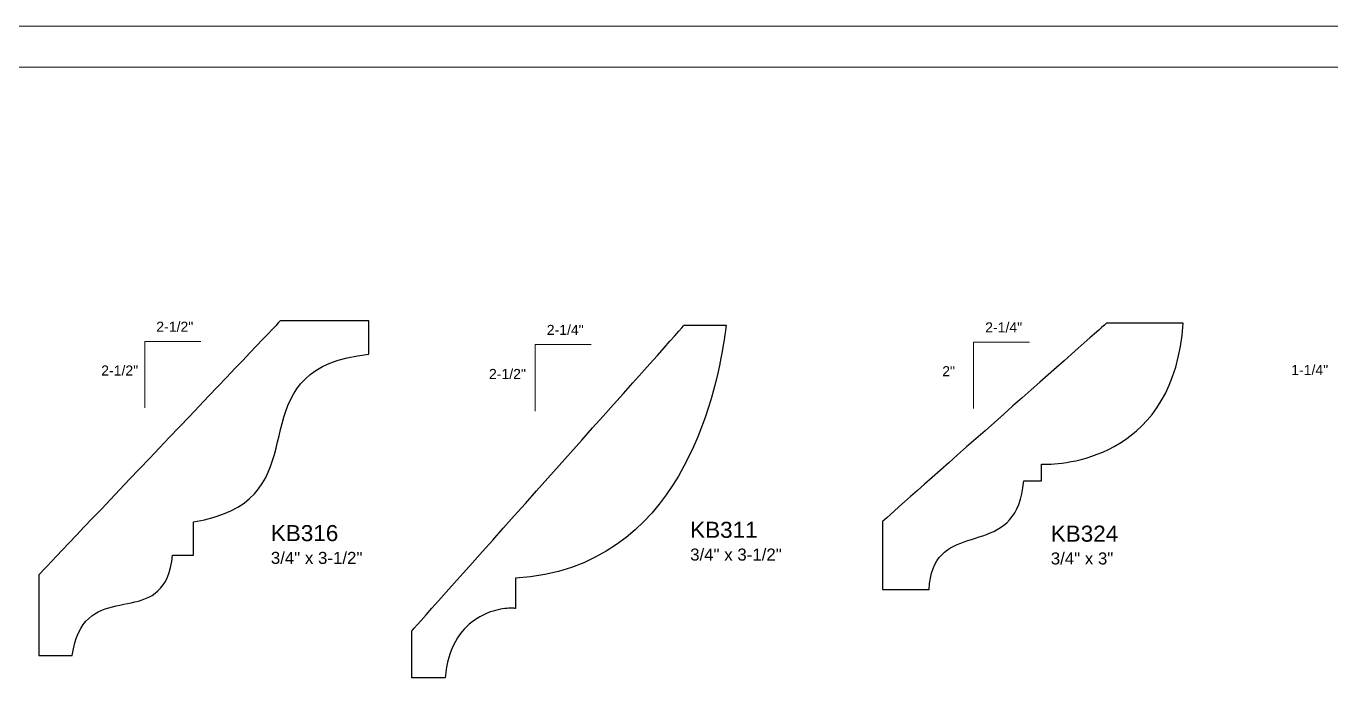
# Model space of a CAD drawing. Extents: x -7.6 to 25.2, y -9.8 to 27.2.
# Drawn here: x 4.87 to 14.61, y 22.37 to 27.23 of the extents above; entities that cross this region are included whole.
import ezdxf

# ---------------------------------------------------------------- set-up
doc = ezdxf.new("R2010")
doc.units = 0
doc.header["$MEASUREMENT"] = 0
doc.layers.add('DO NOT PLOT', color=2, linetype='Continuous', plot=False)

# ---------------------------------------------------------------- blocks, each defined once
blk = doc.blocks.new('KB316')
at = {"flags": 128}
blk.add_lwpolyline([(2.4636, 1.9029), (2.4621, 1.9029), (2.4577, 1.9029), (2.4506, 1.9029), (2.441, 1.9029), (2.429, 1.9029), (2.4148, 1.9029), (2.3985, 1.9029), (2.3804, 1.9029), (2.3606, 1.9029), (2.3393, 1.9029), (2.3166, 1.9029), (2.2927, 1.9029), (2.2678, 1.9029), (2.2421, 1.9029), (2.2157, 1.9029), (2.1888, 1.9029), (2.1615, 1.9029), (2.1341, 1.9029), (2.1066, 1.9029), (2.0794, 1.9029), (2.0525, 1.9029), (2.026, 1.9029), (2.0003, 1.9029), (1.9754, 1.9029), (1.9515, 1.9029), (1.9289, 1.9029), (1.9075, 1.9029), (1.8877, 1.9029), (1.8696, 1.9029), (1.8534, 1.9029), (1.8392, 1.9029), (1.8272, 1.9029), (1.8175, 1.9029), (1.8104, 1.9029), (1.8061, 1.9029), (1.8046, 1.9029), (1.8005, 1.8986), (1.7885, 1.886), (1.769, 1.8656), (1.7427, 1.8378), (1.7098, 1.8033), (1.6709, 1.7623), (1.6264, 1.7156), (1.5768, 1.6634), (1.5226, 1.6064), (1.4642, 1.545), (1.4021, 1.4797), (1.3367, 1.4109), (1.2686, 1.3393), (1.1981, 1.2652), (1.1258, 1.1891), (1.052, 1.1116), (0.9774, 1.0331), (0.9023, 0.9541), (0.8272, 0.8752), (0.7525, 0.7967), (0.6788, 0.7191), (0.6065, 0.6431), (0.536, 0.569), (0.4678, 0.4973), (0.4025, 0.4286), (0.3404, 0.3633), (0.282, 0.3019), (0.2277, 0.2448), (0.1782, 0.1927), (0.1337, 0.1459), (0.0948, 0.105), (0.0619, 0.0704), (0.0355, 0.0427), (0.0161, 0.0223), (0.0041, 0.0097), (0, 0.0054), (0, 0.004), (0, 0), (0, -0.0065), (0, -0.0153), (0, -0.0263), (0, -0.0392), (0, -0.0541), (0, -0.0706), (0, -0.0887), (0, -0.1082), (0, -0.129), (0, -0.1508), (0, -0.1735), (0, -0.1971), (0, -0.2212), (0, -0.2458), (0, -0.2707), (0, -0.2958), (0, -0.3209), (0, -0.3458), (0, -0.3704), (0, -0.3945), (0, -0.4181), (0, -0.4408), (0, -0.4626), (0, -0.4834), (0, -0.5029), (0, -0.521), (0, -0.5375), (0, -0.5523), (0, -0.5653), (0, -0.5763), (0, -0.5851), (0, -0.5916), (0, -0.5956), (0, -0.597), (0.0006, -0.597), (0.0022, -0.597), (0.0049, -0.597), (0.0086, -0.597), (0.0131, -0.597), (0.0185, -0.597), (0.0247, -0.597), (0.0316, -0.597), (0.0391, -0.597), (0.0472, -0.597), (0.0558, -0.597), (0.0648, -0.597), (0.0743, -0.597), (0.084, -0.597), (0.094, -0.597), (0.1043, -0.597), (0.1146, -0.597), (0.125, -0.597), (0.1354, -0.597), (0.1457, -0.597), (0.156, -0.597), (0.166, -0.597), (0.1757, -0.597), (0.1852, -0.597), (0.1942, -0.597), (0.2028, -0.597), (0.2109, -0.597), (0.2185, -0.597), (0.2253, -0.597), (0.2315, -0.597), (0.2369, -0.597), (0.2414, -0.597), (0.2451, -0.597), (0.2478, -0.597), (0.2494, -0.597), (0.25, -0.597), (0.2586, -0.5471), (0.2694, -0.5021), (0.2823, -0.4617), (0.2972, -0.4256), (0.3139, -0.3935), (0.3322, -0.3652), (0.3521, -0.3404), (0.3734, -0.3187), (0.396, -0.2999), (0.4197, -0.2837), (0.4445, -0.2698), (0.4701, -0.258), (0.4965, -0.2479), (0.5234, -0.2393), (0.5509, -0.2319), (0.5787, -0.2253), (0.6067, -0.2194), (0.6348, -0.2139), (0.6628, -0.2083), (0.6906, -0.2026), (0.7181, -0.1963), (0.7451, -0.1892), (0.7716, -0.1811), (0.7973, -0.1716), (0.8221, -0.1604), (0.8459, -0.1473), (0.8686, -0.1319), (0.8901, -0.1141), (0.9101, -0.0934), (0.9286, -0.0697), (0.9455, -0.0427), (0.9605, -0.0119), (0.9736, 0.0227), (0.9846, 0.0615), (0.9935, 0.1049), (0.9999, 0.153), (1.0003, 0.153), (1.0013, 0.153), (1.003, 0.153), (1.0053, 0.153), (1.0081, 0.153), (1.0115, 0.153), (1.0153, 0.153), (1.0196, 0.153), (1.0243, 0.153), (1.0294, 0.153), (1.0347, 0.153), (1.0404, 0.153), (1.0463, 0.153), (1.0524, 0.153), (1.0586, 0.153), (1.065, 0.153), (1.0715, 0.153), (1.078, 0.153), (1.0845, 0.153), (1.0909, 0.153), (1.0973, 0.153), (1.1035, 0.153), (1.1096, 0.153), (1.1155, 0.153), (1.1212, 0.153), (1.1265, 0.153), (1.1316, 0.153), (1.1363, 0.153), (1.1406, 0.153), (1.1444, 0.153), (1.1478, 0.153), (1.1506, 0.153), (1.1529, 0.153), (1.1546, 0.153), (1.1556, 0.153), (1.156, 0.153), (1.156, 0.1536), (1.1559, 0.1552), (1.1559, 0.1579), (1.1559, 0.1616), (1.1559, 0.1662), (1.1558, 0.1716), (1.1558, 0.1778), (1.1557, 0.1847), (1.1557, 0.1922), (1.1556, 0.2004), (1.1556, 0.209), (1.1555, 0.2181), (1.1555, 0.2275), (1.1554, 0.2373), (1.1553, 0.2474), (1.1553, 0.2576), (1.1552, 0.268), (1.1552, 0.2784), (1.1552, 0.2888), (1.1551, 0.2992), (1.1551, 0.3094), (1.1551, 0.3194), (1.1551, 0.3291), (1.1551, 0.3386), (1.1551, 0.3476), (1.1551, 0.3561), (1.1551, 0.3642), (1.1551, 0.3716), (1.1552, 0.3784), (1.1553, 0.3845), (1.1553, 0.3898), (1.1554, 0.3943), (1.1555, 0.3978), (1.1557, 0.4004), (1.1558, 0.4019), (1.156, 0.4023), (1.2368, 0.4173), (1.3099, 0.4358), (1.3755, 0.4578), (1.4343, 0.4829), (1.4866, 0.511), (1.533, 0.5417), (1.5739, 0.575), (1.6098, 0.6106), (1.6411, 0.6482), (1.6683, 0.6877), (1.6918, 0.7288), (1.7122, 0.7714), (1.7299, 0.8151), (1.7454, 0.8599), (1.7591, 0.9054), (1.7715, 0.9514), (1.7831, 0.9978), (1.7942, 1.0443), (1.8055, 1.0907), (1.8174, 1.1367), (1.8302, 1.1823), (1.8446, 1.227), (1.8609, 1.2709), (1.8797, 1.3135), (1.9013, 1.3547), (1.9263, 1.3943), (1.9552, 1.432), (1.9883, 1.4677), (2.0262, 1.5011), (2.0693, 1.532), (2.118, 1.5602), (2.173, 1.5855), (2.2345, 1.6076), (2.3032, 1.6264), (2.3794, 1.6415), (2.4636, 1.6529), (2.4636, 1.6535), (2.4636, 1.6551), (2.4636, 1.6578), (2.4636, 1.6615), (2.4636, 1.666), (2.4636, 1.6714), (2.4636, 1.6776), (2.4636, 1.6845), (2.4636, 1.692), (2.4636, 1.7001), (2.4636, 1.7087), (2.4636, 1.7177), (2.4636, 1.7272), (2.4636, 1.7369), (2.4636, 1.7469), (2.4636, 1.7572), (2.4636, 1.7675), (2.4636, 1.7779), (2.4636, 1.7883), (2.4636, 1.7987), (2.4636, 1.8089), (2.4636, 1.8189), (2.4636, 1.8286), (2.4636, 1.8381), (2.4636, 1.8471), (2.4636, 1.8557), (2.4636, 1.8638), (2.4636, 1.8714), (2.4636, 1.8782), (2.4636, 1.8844), (2.4636, 1.8898), (2.4636, 1.8943), (2.4636, 1.898), (2.4636, 1.9007), (2.4636, 1.9023)], dxfattribs=at)
blk = doc.blocks.new('KB311')
at = {"flags": 128}
blk.add_lwpolyline([(1.1018, 1.2357), (1.186, 1.3301), (1.2691, 1.4233), (1.3506, 1.5147), (1.4301, 1.6038), (1.5069, 1.69), (1.5806, 1.7726), (1.6506, 1.8511), (1.7165, 1.925), (1.7776, 1.9935), (1.8335, 2.0562), (1.8836, 2.1125), (1.9275, 2.1617), (1.9646, 2.2032), (1.9943, 2.2366), (2.0162, 2.2611), (2.0297, 2.2763), (2.0343, 2.2815), (2.035, 2.2815), (2.0371, 2.2815), (2.0405, 2.2815), (2.0451, 2.2815), (2.0508, 2.2815), (2.0575, 2.2815), (2.0652, 2.2815), (2.0738, 2.2815), (2.0832, 2.2815), (2.0933, 2.2815), (2.1041, 2.2815), (2.1154, 2.2815), (2.1272, 2.2815), (2.1395, 2.2815), (2.152, 2.2815), (2.1648, 2.2815), (2.1777, 2.2815), (2.1907, 2.2815), (2.2037, 2.2815), (2.2167, 2.2815), (2.2295, 2.2815), (2.242, 2.2815), (2.2542, 2.2815), (2.266, 2.2815), (2.2774, 2.2815), (2.2881, 2.2815), (2.2983, 2.2815), (2.3077, 2.2815), (2.3162, 2.2815), (2.324, 2.2815), (2.3307, 2.2815), (2.3364, 2.2815), (2.341, 2.2815), (2.3443, 2.2815), (2.3464, 2.2815), (2.3471, 2.2815), (2.3445, 2.2634), (2.3411, 2.239), (2.3368, 2.2086), (2.3315, 2.1727), (2.325, 2.1316), (2.3172, 2.0857), (2.3079, 2.0354), (2.297, 1.9811), (2.2844, 1.9231), (2.2699, 1.8619), (2.2534, 1.7978), (2.2347, 1.7313), (2.2137, 1.6627), (2.1903, 1.5923), (2.1643, 1.5207), (2.1356, 1.4481), (2.104, 1.3749), (2.0695, 1.3016), (2.0318, 1.2285), (1.9908, 1.156), (1.9464, 1.0845), (1.8984, 1.0144), (1.8468, 0.9461), (1.7913, 0.8799), (1.7318, 0.8162), (1.6682, 0.7554), (1.6004, 0.698), (1.5281, 0.6442), (1.4514, 0.5945), (1.3699, 0.5493), (1.2836, 0.5089), (1.1924, 0.4737), (1.0961, 0.4442), (0.9946, 0.4207), (0.8876, 0.4035), (0.7752, 0.3931), (0.7752, 0.3926), (0.7752, 0.3911), (0.7752, 0.3887), (0.7752, 0.3853), (0.7752, 0.3812), (0.7752, 0.3763), (0.7752, 0.3707), (0.7752, 0.3645), (0.7752, 0.3577), (0.7752, 0.3504), (0.7752, 0.3426), (0.7752, 0.3344), (0.7752, 0.3258), (0.7752, 0.3169), (0.7752, 0.3079), (0.7752, 0.2986), (0.7752, 0.2892), (0.7752, 0.2798), (0.7752, 0.2704), (0.7752, 0.261), (0.7752, 0.2517), (0.7752, 0.2426), (0.7752, 0.2338), (0.7752, 0.2252), (0.7752, 0.217), (0.7752, 0.2092), (0.7752, 0.2019), (0.7752, 0.1951), (0.7752, 0.1888), (0.7752, 0.1833), (0.7752, 0.1784), (0.7752, 0.1742), (0.7752, 0.1709), (0.7752, 0.1685), (0.7752, 0.167), (0.7752, 0.1665), (0.7703, 0.1678), (0.7637, 0.1689), (0.7556, 0.1696), (0.7458, 0.17), (0.7347, 0.17), (0.7223, 0.1695), (0.7087, 0.1684), (0.6939, 0.1668), (0.6782, 0.1645), (0.6616, 0.1615), (0.6441, 0.1577), (0.626, 0.1531), (0.6073, 0.1476), (0.5881, 0.1412), (0.5685, 0.1338), (0.5487, 0.1253), (0.5286, 0.1158), (0.5085, 0.1051), (0.4884, 0.0931), (0.4684, 0.0799), (0.4487, 0.0654), (0.4293, 0.0494), (0.4103, 0.0321), (0.3919, 0.0132), (0.3741, -0.0072), (0.357, -0.0293), (0.3408, -0.053), (0.3256, -0.0784), (0.3114, -0.1056), (0.2983, -0.1347), (0.2865, -0.1656), (0.2761, -0.1985), (0.2671, -0.2334), (0.2597, -0.2704), (0.254, -0.3095), (0.25, -0.3508), (0.2494, -0.3508), (0.2478, -0.3508), (0.2451, -0.3508), (0.2414, -0.3508), (0.2369, -0.3508), (0.2315, -0.3508), (0.2253, -0.3508), (0.2185, -0.3508), (0.2109, -0.3508), (0.2028, -0.3508), (0.1942, -0.3508), (0.1852, -0.3508), (0.1757, -0.3508), (0.166, -0.3508), (0.156, -0.3508), (0.1457, -0.3508), (0.1354, -0.3508), (0.125, -0.3508), (0.1146, -0.3508), (0.1043, -0.3508), (0.094, -0.3508), (0.084, -0.3508), (0.0743, -0.3508), (0.0648, -0.3508), (0.0558, -0.3508), (0.0472, -0.3508), (0.0391, -0.3508), (0.0316, -0.3508), (0.0247, -0.3508), (0.0185, -0.3508), (0.0131, -0.3508), (0.0086, -0.3508), (0.0049, -0.3508), (0.0022, -0.3508), (0.0006, -0.3508), (0, -0.3508), (0, -0.35), (0, -0.3477), (0, -0.3439), (0, -0.3388), (0, -0.3324), (0, -0.3248), (0, -0.3162), (0, -0.3065), (0, -0.296), (0, -0.2846), (0, -0.2726), (0, -0.2598), (0, -0.2466), (0, -0.2329), (0, -0.2188), (0, -0.2045), (0, -0.19), (0, -0.1754), (0, -0.1608), (0, -0.1463), (0, -0.132), (0, -0.1179), (0, -0.1042), (0, -0.0909), (0, -0.0782), (0, -0.0662), (0, -0.0548), (0, -0.0443), (0, -0.0346), (0, -0.026), (0, -0.0184), (0, -0.012), (0, -0.0069), (0, -0.0031), (0, -0.0008), (0, 0), (0.0046, 0.0052), (0.0181, 0.0203), (0.04, 0.0449), (0.0698, 0.0782), (0.1068, 0.1198), (0.1507, 0.169), (0.2008, 0.2252), (0.2567, 0.2879), (0.3179, 0.3565), (0.3837, 0.4303), (0.4537, 0.5088), (0.5274, 0.5915), (0.6042, 0.6776), (0.6837, 0.7667), (0.7652, 0.8582), (0.8483, 0.9514), (0.9325, 1.0458), (1.0172, 1.1407)], close=True, dxfattribs=at)
blk = doc.blocks.new('KB324')
at = {"flags": 128}
blk.add_lwpolyline([(0.4335, 0.3837), (0.3729, 0.3301), (0.3154, 0.2792), (0.2613, 0.2313), (0.211, 0.1868), (0.1651, 0.1461), (0.1239, 0.1096), (0.0878, 0.0777), (0.0573, 0.0508), (0.0329, 0.0291), (0.0149, 0.0132), (0.0038, 0.0034), (0, 0), (0, -0.0012), (0, -0.0045), (0, -0.01), (0, -0.0174), (0, -0.0267), (0, -0.0376), (0, -0.0501), (0, -0.0641), (0, -0.0794), (0, -0.0958), (0, -0.1133), (0, -0.1317), (0, -0.1509), (0, -0.1707), (0, -0.1911), (0, -0.2118), (0, -0.2328), (0, -0.254), (0, -0.2751), (0, -0.2961), (0, -0.3169), (0, -0.3372), (0, -0.3571), (0, -0.3763), (0, -0.3947), (0, -0.4122), (0, -0.4286), (0, -0.4439), (0, -0.4578), (0, -0.4703), (0, -0.4813), (0, -0.4905), (0, -0.498), (0, -0.5034), (0, -0.5068), (0, -0.508), (0.0008, -0.508), (0.0031, -0.508), (0.0069, -0.508), (0.012, -0.508), (0.0183, -0.508), (0.0259, -0.508), (0.0345, -0.508), (0.0441, -0.508), (0.0546, -0.508), (0.0659, -0.508), (0.0779, -0.508), (0.0906, -0.508), (0.1038, -0.508), (0.1174, -0.508), (0.1314, -0.508), (0.1457, -0.508), (0.1602, -0.508), (0.1747, -0.508), (0.1893, -0.508), (0.2037, -0.508), (0.218, -0.508), (0.232, -0.508), (0.2456, -0.508), (0.2588, -0.508), (0.2715, -0.508), (0.2835, -0.508), (0.2948, -0.508), (0.3053, -0.508), (0.3149, -0.508), (0.3235, -0.508), (0.3311, -0.508), (0.3374, -0.508), (0.3426, -0.508), (0.3463, -0.508), (0.3486, -0.508), (0.3494, -0.508), (0.3529, -0.4626), (0.359, -0.4215), (0.3677, -0.3842), (0.3787, -0.3507), (0.3919, -0.3205), (0.4071, -0.2935), (0.4243, -0.2694), (0.4432, -0.248), (0.4637, -0.229), (0.4856, -0.2121), (0.5088, -0.1971), (0.5331, -0.1838), (0.5584, -0.1718), (0.5846, -0.161), (0.6114, -0.1511), (0.6387, -0.1418), (0.6663, -0.1328), (0.6942, -0.124), (0.7221, -0.1151), (0.7499, -0.1057), (0.7774, -0.0958), (0.8046, -0.0849), (0.8311, -0.0729), (0.857, -0.0595), (0.882, -0.0444), (0.9059, -0.0274), (0.9287, -0.0083), (0.9501, 0.0132), (0.97, 0.0374), (0.9883, 0.0646), (1.0048, 0.0949), (1.0194, 0.1286), (1.0318, 0.166), (1.042, 0.2074), (1.0497, 0.2529), (1.0549, 0.3029), (1.0552, 0.3029), (1.0561, 0.3029), (1.0575, 0.3029), (1.0595, 0.3029), (1.0619, 0.3029), (1.0648, 0.3029), (1.068, 0.3029), (1.0717, 0.3029), (1.0756, 0.3029), (1.0799, 0.3029), (1.0845, 0.3029), (1.0893, 0.3029), (1.0943, 0.3029), (1.0995, 0.3029), (1.1048, 0.3029), (1.1102, 0.3029), (1.1157, 0.3029), (1.1212, 0.3029), (1.1267, 0.3029), (1.1322, 0.3029), (1.1376, 0.3029), (1.143, 0.3029), (1.1481, 0.3029), (1.1531, 0.3029), (1.1579, 0.3029), (1.1625, 0.3029), (1.1668, 0.3029), (1.1708, 0.3029), (1.1744, 0.3029), (1.1777, 0.3029), (1.1806, 0.3029), (1.183, 0.3029), (1.1849, 0.3029), (1.1863, 0.3029), (1.1872, 0.3029), (1.1875, 0.3029), (1.1875, 0.3032), (1.1875, 0.304), (1.1875, 0.3054), (1.1875, 0.3072), (1.1875, 0.3095), (1.1875, 0.3122), (1.1875, 0.3152), (1.1875, 0.3187), (1.1875, 0.3224), (1.1875, 0.3265), (1.1875, 0.3308), (1.1875, 0.3353), (1.1875, 0.34), (1.1875, 0.3449), (1.1875, 0.3499), (1.1875, 0.355), (1.1875, 0.3602), (1.1875, 0.3654), (1.1875, 0.3706), (1.1875, 0.3758), (1.1875, 0.3809), (1.1875, 0.3859), (1.1875, 0.3907), (1.1875, 0.3955), (1.1875, 0.4), (1.1875, 0.4043), (1.1875, 0.4083), (1.1875, 0.4121), (1.1875, 0.4155), (1.1875, 0.4186), (1.1875, 0.4213), (1.1875, 0.4236), (1.1875, 0.4254), (1.1875, 0.4267), (1.1875, 0.4276), (1.1875, 0.4279), (1.1897, 0.4278), (1.1963, 0.4276), (1.2069, 0.4274), (1.2213, 0.4275), (1.2393, 0.4279), (1.2607, 0.4289), (1.2851, 0.4305), (1.3124, 0.433), (1.3423, 0.4365), (1.3746, 0.4411), (1.4089, 0.4471), (1.4452, 0.4545), (1.4831, 0.4635), (1.5224, 0.4743), (1.5628, 0.4871), (1.6041, 0.5019), (1.6461, 0.519), (1.6885, 0.5386), (1.7311, 0.5606), (1.7736, 0.5854), (1.8158, 0.6131), (1.8574, 0.6438), (1.8983, 0.6777), (1.9381, 0.7149), (1.9766, 0.7557), (2.0136, 0.8001), (2.0488, 0.8483), (2.082, 0.9005), (2.113, 0.9569), (2.1414, 1.0175), (2.1671, 1.0826), (2.1898, 1.1522), (2.2093, 1.2267), (2.2253, 1.306), (2.2376, 1.3904), (2.246, 1.4801), (2.2447, 1.4801), (2.2408, 1.4801), (2.2347, 1.4801), (2.2263, 1.4801), (2.2158, 1.4801), (2.2035, 1.4801), (2.1893, 1.4801), (2.1735, 1.4801), (2.1563, 1.4801), (2.1377, 1.4801), (2.118, 1.4801), (2.0972, 1.4801), (2.0755, 1.4801), (2.0531, 1.4801), (2.0301, 1.4801), (2.0067, 1.4801), (1.9829, 1.4801), (1.959, 1.4801), (1.9351, 1.4801), (1.9114, 1.4801), (1.888, 1.4801), (1.865, 1.4801), (1.8426, 1.4801), (1.8209, 1.4801), (1.8001, 1.4801), (1.7803, 1.4801), (1.7618, 1.4801), (1.7445, 1.4801), (1.7288, 1.4801), (1.7146, 1.4801), (1.7022, 1.4801), (1.6918, 1.4801), (1.6834, 1.4801), (1.6772, 1.4801), (1.6734, 1.4801), (1.6721, 1.4801), (1.6683, 1.4767), (1.6572, 1.4669), (1.6392, 1.451), (1.6148, 1.4293), (1.5843, 1.4024), (1.5482, 1.3704), (1.507, 1.334), (1.4611, 1.2933), (1.4108, 1.2488), (1.3567, 1.2009), (1.2992, 1.15), (1.2386, 1.0964), (1.1754, 1.0405), (1.1102, 0.9827), (1.0431, 0.9233), (0.9748, 0.8629), (0.9057, 0.8016), (0.8361, 0.74), (0.7665, 0.6784), (0.6973, 0.6172), (0.629, 0.5567), (0.562, 0.4974), (0.4967, 0.4396)], close=True, dxfattribs=at)

msp = doc.modelspace()

# ---------------------------------------------------------------- linework, layer by layer
at = {"linetype": 'Continuous', "lineweight": 0}
for p, q in [((-7.1688, 26.9273), (24.907, 26.9273)), ((6.1712, 24.8795), (5.7535, 24.8795)), ((5.7535, 24.8795), (5.7535, 24.3833)), ((9.0858, 24.8556), (8.6682, 24.8556)), ((8.6682, 24.8556), (8.6682, 24.3595)), ((12.3588, 24.8743), (11.9412, 24.8743)), ((11.9412, 24.8743), (11.9412, 24.3782))]:
    msp.add_line(p, q, dxfattribs=at)
at = {"layer": 'DO NOT PLOT', "linetype": 'Continuous', "lineweight": 0}
msp.add_line((-7.6354, 27.2327), (25.2062, 27.2327), dxfattribs=at)

# ---------------------------------------------------------------- block references
at = {"linetype": 'Continuous'}
for name, p in [('KB316', (4.962, 23.131)), ('KB311', (7.7466, 22.7187)), ('KB324', (11.2598, 23.5347))]:
    msp.add_blockref(name, p, dxfattribs=at)

# ---------------------------------------------------------------- texts
at = {"linetype": 'Continuous', "lineweight": 0, "attachment_point": 1}
for s, insert, char_height, width in [('{\\fArial|b0|i0|c0|p34;\\H0.75x;\\W3.7284; \\W1;2-1/2"}', (5.7312, 25.0266), 0.099998, 0.489991), ('{\\fArial|b0|i0|c0|p34;\\H0.75x;\\W3.7284; \\W1;2-1/4"}', (8.6459, 25.0028), 0.099998, 0.489991), ('{\\fArial|b0|i0|c0|p34;\\H0.75x;\\W3.7284; \\W1;2-1/4"}', (11.9189, 25.0215), 0.099998, 0.489991), ('{\\fArial|b0|i0|c0|p34;\\H0.75x;\\W3.7284; \\W1;2-1/2"}', (5.32, 24.6996), 0.099998, 0.489991), ('{\\fArial|b0|i0|c0|p34;\\H0.75x;\\W3.7284; \\W1;2-1/2"}', (8.2146, 24.6739), 0.099998, 0.489991), ('{\\fArial|b0|i0|c0|p34;\\H0.75x;\\W6.8294; \\W1;2"}', (11.5077, 24.6945), 0.099998, 0.489991), ('{\\fArial|b0|i0|c0|p34;\\H0.75x;\\W3.8716; \\W1;1-1/4"}', (14.1993, 24.7035), 0.099998, 0.489991), ('{\\fArial|b0|i0|c0|p34;\\W6.6027; \\W1;KB316\\P\\H0.75x;\\W8.8037; \\W1;3/4" x 3-1/2"\\H1.3333x;\\P\\W5.8958;  }', (6.3875, 23.5086), 0.12, 1.098409), ('\\A1;{\\fArial|b0|i0|c0|p34;\\H1.2x;\\W4.7599; \\W1;KB311\\H0.83334x;\\P\\A0;\\H0.89999x;\\W6.3466; \\W1;3/4" x 3-1/2"\\A1;\\H1.1111x;\\P\\W5.8206;  }', (9.6036, 23.5334), 0.100001, 0.90367), ('{\\fArial|b0|i0|c0|p34;\\W7.6107;  \\W1;KB324\\P\\H0.75x;\\W6.7651;   \\W1;3/4" x 3"\\H1.3333x;\\P\\W6.802;   }', (11.8082, 23.5045), 0.12, 1.900842)]:
    msp.add_mtext(s, dxfattribs=dict(at, insert=insert, char_height=char_height, width=width))

doc.saveas('drawing.dxf')
